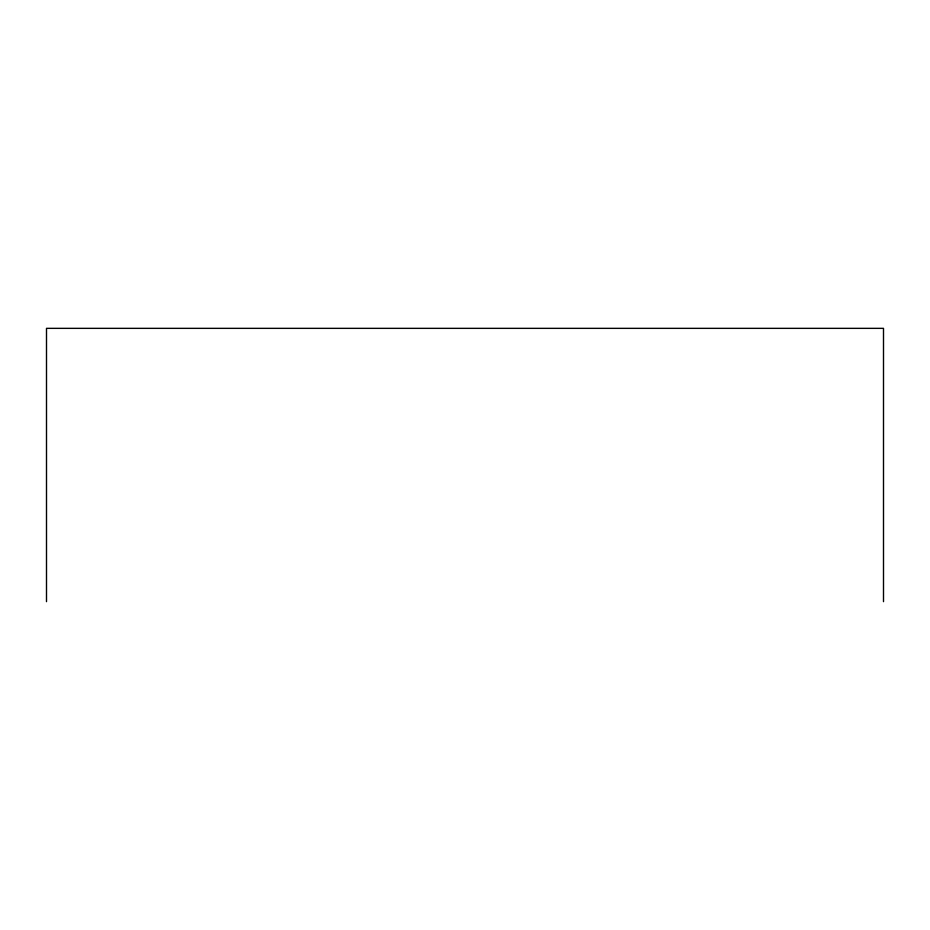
<?xml version="1.0" encoding="UTF-8"?>
<svg xmlns="http://www.w3.org/2000/svg" width="930" height="930" viewBox="0 0 930 930"><rect width="100%" height="100%" fill="white"/><g stroke="black" fill="none" stroke-linecap="round" stroke-linejoin="round"><path stroke-width="1.4" d="M883.5 601.652L883.5 328.348L46.5 328.348L46.5 601.652"/></g></svg>
